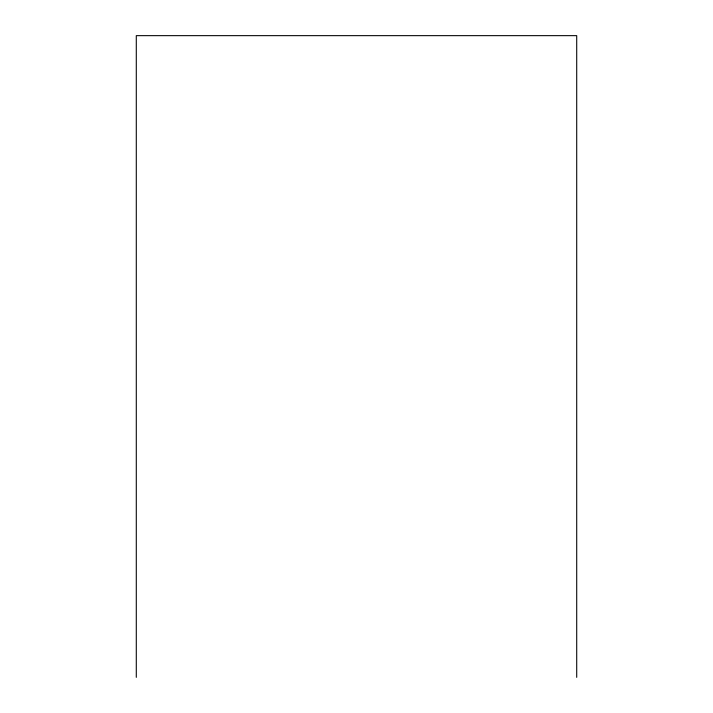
<?xml version="1.0" encoding="UTF-8"?>
<svg xmlns="http://www.w3.org/2000/svg" width="713" height="713" viewBox="0 0 713 713"><rect width="100%" height="100%" fill="white"/><g stroke="black" fill="none" stroke-linecap="round" stroke-linejoin="round"><path stroke-width="1.07" d="M576.71 677.35L576.71 35.65L136.29 35.65L136.29 677.35"/></g></svg>
